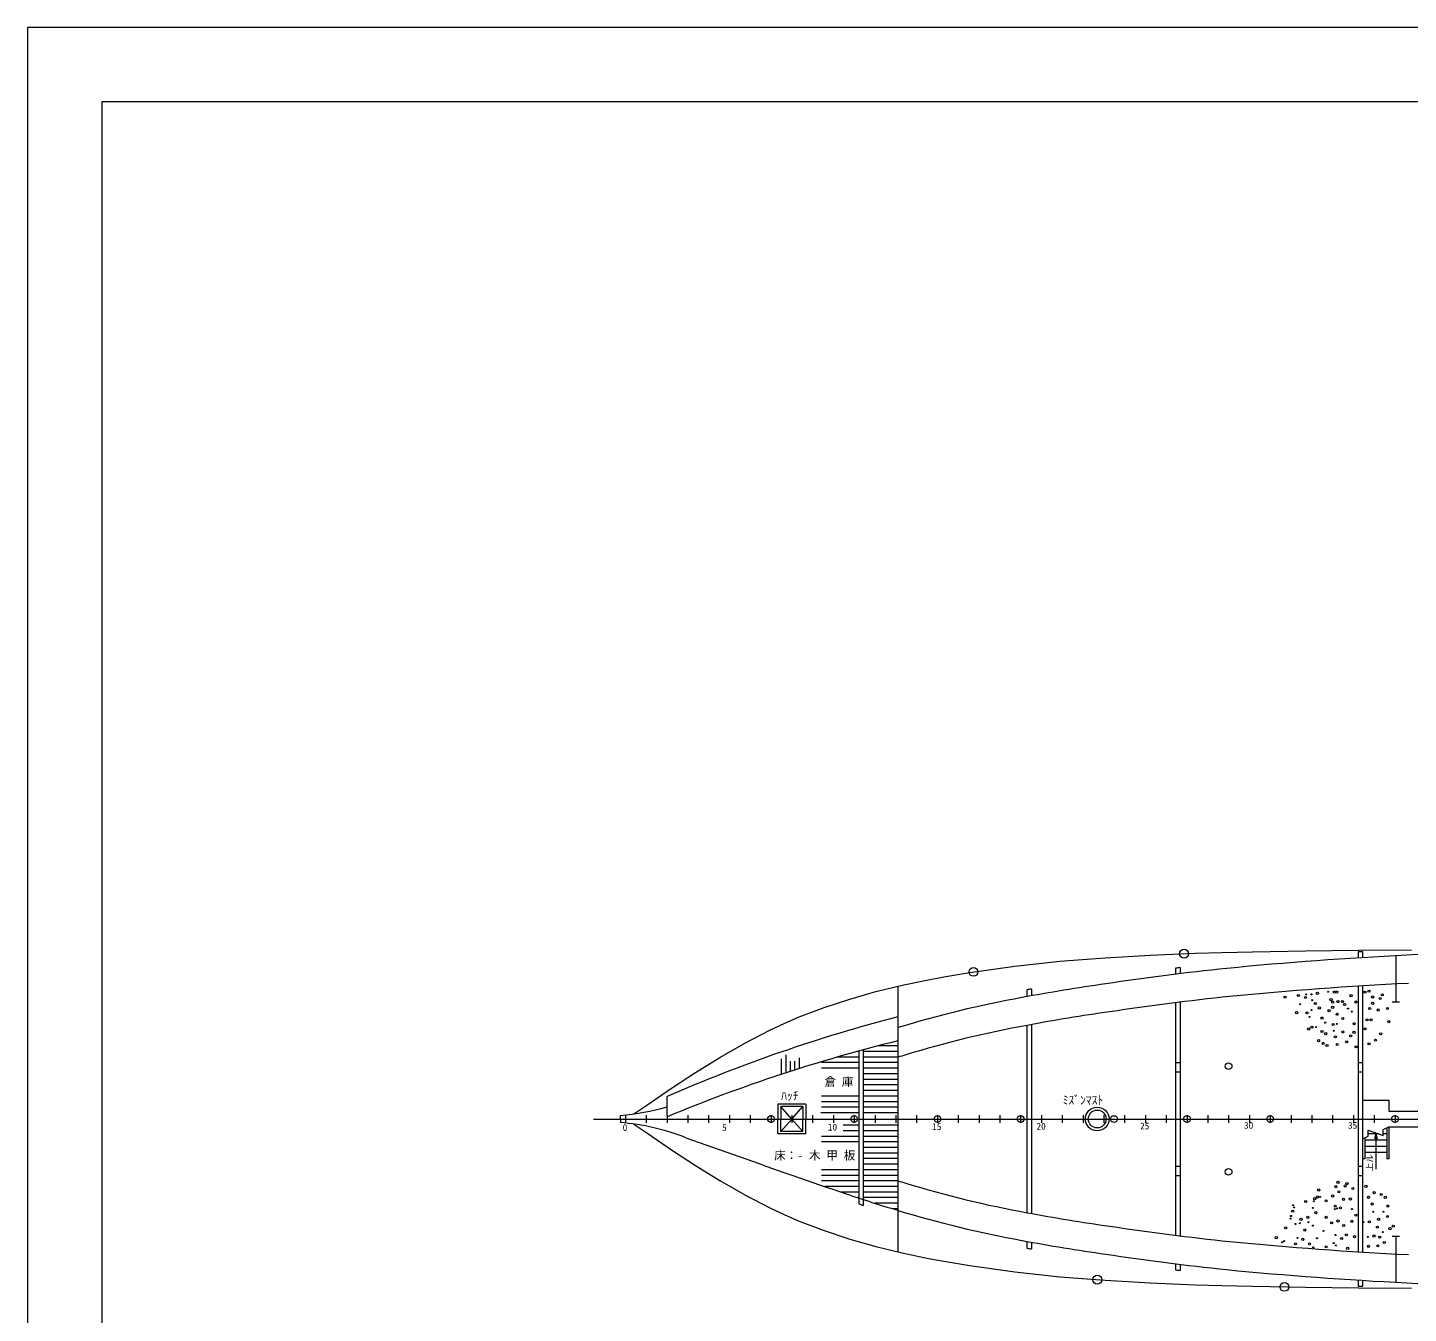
# Model space of a CAD drawing. Units: millimetres, scale not verified. Extents: x -51052 to 51048, y -29700 to 29700.
# Drawn here: x -51052 to -13875, y -4912 to 29700 of the extents above; entities that cross this region are included whole.
import ezdxf
from ezdxf.enums import TextEntityAlignment as Align

# ---------------------------------------------------------------- set-up
doc = ezdxf.new("R2010")
doc.units = ezdxf.units.MM
doc.header["$LTSCALE"] = 100
doc.linetypes.add('USER1', pattern=[50.8, 31.75, -6.35, 6.35, -6.35])
doc.linetypes.add('USER2', pattern=[9.525, 6.35, -3.175])
for name, color, linetype, lineweight in [('0-2_sunpou', 7, 'Continuous', 18), ('0-3_keijou', 7, 'Continuous', 18), ('0-4_frame', 7, 'Continuous', 18), ('0-6_center', 7, 'USER1', 18), ('0-7_hachi', 7, 'Continuous', 18)]:
    doc.layers.add(name, color=color, linetype=linetype, lineweight=lineweight)
doc.layers.add('0-5_text', color=7, linetype='Continuous')
doc.styles.add('ＭＳ ゴシック', font='')
doc.styles.get('ＭＳ ゴシック').set_extended_font_data('MS Gothic')

msp = doc.modelspace()

# ---------------------------------------------------------------- linework, layer by layer
at = {"layer": '0-2_sunpou'}
for p, q in [((-34955.1, 420.2), (-34955.1, 220.2)), ((-34395.1, 420.2), (-34395.1, 220.2)), ((-33835.1, 420.2), (-33835.1, 220.2)), ((-33275.1, 420.2), (-33275.1, 220.2)), ((-32715.1, 420.2), (-32715.1, 220.2)), ((-32155.1, 420.2), (-32155.1, 220.2)), ((-31595.1, 420.2), (-31595.1, 220.2)), ((-31035.1, 420.2), (-31035.1, 220.2)), ((-30475.1, 420.2), (-30475.1, 220.2)), ((-29915.1, 420.2), (-29915.1, 220.2)), ((-29355.1, 420.2), (-29355.1, 220.2)), ((-28795.1, 420.2), (-28795.1, 220.2)), ((-28235.1, 420.2), (-28235.1, 220.2)), ((-27675.1, 420.2), (-27675.1, 220.2)), ((-27115.1, 420.2), (-27115.1, 220.2)), ((-26555.1, 420.2), (-26555.1, 220.2)), ((-25995.1, 420.2), (-25995.1, 220.2)), ((-25435.1, 420.2), (-25435.1, 220.2)), ((-24875.1, 420.2), (-24875.1, 220.2)), ((-24315.1, 420.2), (-24315.1, 220.2)), ((-23755.1, 420.2), (-23755.1, 220.2)), ((-23195.1, 420.2), (-23195.1, 220.2)), ((-22635.1, 420.2), (-22635.1, 220.2)), ((-22075.1, 420.2), (-22075.1, 220.2)), ((-21515.1, 420.2), (-21515.1, 220.2)), ((-20955.1, 420.2), (-20955.1, 220.2)), ((-20395.1, 420.2), (-20395.1, 220.2)), ((-19835.1, 420.2), (-19835.1, 220.2)), ((-19275.1, 420.2), (-19275.1, 220.2)), ((-18715.1, 420.2), (-18715.1, 220.2)), ((-18155.1, 420.2), (-18155.1, 220.2)), ((-17595.1, 420.2), (-17595.1, 220.2)), ((-17035.1, 420.2), (-17035.1, 220.2)), ((-16475.1, 420.2), (-16475.1, 220.2)), ((-15915.1, 420.2), (-15915.1, 220.2)), ((-15355.1, 420.2), (-15355.1, 220.2)), ((-14795.1, 420.2), (-14795.1, 220.2)), ((-14235.1, 420.2), (-14235.1, 220.2)), ((-35819, 320.2), (33699.2, 320.2))]:
    msp.add_line(p, q, dxfattribs=at)
at = {"layer": '0-3_keijou'}
for p, q in [((-15229.5, 4817.9), (-15229.5, 4656.7)), ((-15109.5, 4825.1), (-15109.5, 4664.1)), ((-14213.1, 4715.1), (-14213.1, 3472.8)), ((-20142.4, 4381), (-20142.4, 4216.9)), ((-20022.4, 4395.6), (-20022.4, 4231.7)), ((-27624.1, 3892.7), (-27624.1, -3252.3)), ((-24145.1, 3798), (-24145.1, 3613.9)), ((-24025.1, 3819.3), (-24025.1, 3635.8)), ((-15229.5, 3895.2), (-15229.5, -3254.8)), ((-15109.5, 3902.6), (-15109.5, -3262.3)), ((-20142.4, 3451), (-20142.4, -2810.6)), ((-20022.4, 3465.9), (-20022.4, -2825.6)), ((-14313.1, 3472.8), (-14113.1, 3472.8)), ((-24145.1, 2841.1), (-24145.1, -2200.7)), ((-24025.1, 2863.3), (-24025.1, -2222.9)), ((-28674.9, 2150.3), (-28674.9, -1965.9)), ((-28554.9, 2182.9), (-28554.9, -2005)), ((-20142.4, 1840.2), (-20022.4, 1840.2)), ((-20142.4, 1590.2), (-20022.4, 1590.2)), ((-15229.5, 1840.2), (-15109.5, 1840.2)), ((-15229.5, 1590.2), (-15109.5, 1590.2)), ((-33835.1, 420.2), (-33835.1, 925.9)), ((-15109.5, 830.2), (-14399.5, 830.2)), ((-14399.5, 830.2), (-14399.5, 530.2)), ((-35092.1, 320.2), (-35092.1, 417.6)), ((-30100.1, 720.2), (-30850.1, 720.2)), ((-30850.1, 720.2), (-30850.1, 320.2)), ((-30175.1, 655.2), (-30775.1, 655.2)), ((-30775.1, 655.2), (-30775.1, 320.2)), ((-30175.1, 655.2), (-30175.1, 320.2)), ((-30100.1, 720.2), (-30100.1, 320.2)), ((-14399.5, 530.2), (-2784.7, 530.2)), ((-35092.1, 320.2), (-35092.1, 222.7)), ((-30850.1, -79.8), (-30850.1, 320.2)), ((-30775.1, -14.8), (-30775.1, 320.2)), ((-30175.1, -14.8), (-30175.1, 320.2)), ((-30100.1, -79.8), (-30100.1, 320.2)), ((-14954.5, 20.6), (-14554.5, -125.9)), ((-14954.5, -144.4), (-14954.5, 20.6)), ((-14554.5, 39.1), (-14399.5, 110.2)), ((-14554.5, -125.9), (-14554.5, 39.1)), ((-14459.5, 82.7), (-14459.5, -753.5)), ((-14399.5, 110.2), (-2784.7, 110.2)), ((-14399.5, 110.2), (-14399.5, -753.5)), ((-33325.9, -182.8), (-31892.7, -689.7)), ((-30100.1, -79.8), (-30850.1, -79.8)), ((-30175.1, -14.8), (-30775.1, -14.8)), ((-15109.5, -215.5), (-14954.5, -144.4)), ((-14459.5, -249.5), (-15049.5, -249.5)), ((-14675.8, -81.5), (-14954.5, -81.5)), ((-14754.5, -81.5), (-14790.8, -216.6)), ((-14754.5, -81.5), (-14718.3, -216.6)), ((-14754.5, -81.5), (-14754.5, -1033.5)), ((-14459.5, -81.5), (-14554.5, -81.5)), ((-14459.5, -417.5), (-15049.5, -417.5)), ((-14459.5, -585.5), (-15049.5, -585.5)), ((-20142.4, -949.8), (-20022.4, -949.8)), ((-15229.5, -949.8), (-15109.5, -949.8)), ((-14399.5, -753.5), (-14459.5, -753.5)), ((-20142.4, -1199.8), (-20022.4, -1199.8)), ((-15229.5, -1199.8), (-15109.5, -1199.8)), ((-24145.1, -2973.6), (-24145.1, -3157.6)), ((-14313.1, -2832.4), (-14113.1, -2832.4)), ((-14213.1, -2832.4), (-14213.1, -4074.7)), ((-24025.1, -2995.4), (-24025.1, -3179)), ((-20142.4, -3576.5), (-20142.4, -3740.7)), ((-20022.4, -3591.3), (-20022.4, -3755.3)), ((-15229.5, -4016.3), (-15229.5, -4177.5)), ((-15109.5, -4023.7), (-15109.5, -4184.8))]:
    msp.add_line(p, q, dxfattribs=at)
for points in [[(-34727, 456.9), (-34355.6, 711.4), (-33713.5, 1146.3), (-33066.4, 1570.8), (-32411.1, 1978.1), (-31744.4, 2361.7), (-31063.2, 2714.9), (-30660.1, 2903.3), (-30275.9, 3067.9), (-29601.4, 3325), (-28913.6, 3550.8), (-28215.1, 3748.5), (-27508.6, 3920.9), (-26796.5, 4071.1), (-26381.9, 4149.3), (-25681.8, 4267.8), (-24471.6, 4436.7), (-23258.2, 4566.1), (-22042.3, 4662.4), (-20824.5, 4731.8), (-19605.6, 4780.9), (-18898.4, 4802.4), (-18071.3, 4823), (-16645.3, 4848.6), (-15219.3, 4863.5), (-13793.2, 4870.2)], [(-34727, 183.4), (-34355.6, -71), (-33713.5, -506), (-33066.4, -930.4), (-32411.1, -1337.8), (-31744.4, -1721.4), (-31063.2, -2074.6), (-30660.1, -2262.9), (-30275.9, -2427.5), (-29601.4, -2684.6), (-28913.6, -2910.5), (-28215.1, -3108.1), (-27508.6, -3280.5), (-26796.5, -3430.8), (-26381.9, -3508.9), (-25681.8, -3627.5), (-24471.6, -3796.3), (-23258.2, -3925.7), (-22042.3, -4022), (-20824.5, -4091.5), (-19605.6, -4140.5), (-18898.4, -4162.1), (-18071.3, -4182.7), (-16645.3, -4208.2), (-15219.3, -4223.2), (-13793.2, -4229.8)], [(-15049.5, -187.9), (-15049.5, -753.5), (-15109.5, -753.5)]]:
    msp.add_lwpolyline(points, dxfattribs=at)
for centre, radius in [((-19914, 4768.4), 120), ((-25584.5, 4281.4), 120), ((-18715.1, 1742.3), 90), ((-31035.1, 320.2), 90), ((-28795.1, 320.2), 90), ((-26555.1, 320.2), 90), ((-24315.1, 320.2), 90), ((-22252.5, 320.2), 320), ((-22252.5, 320.2), 240), ((-21801.1, 320.2), 90), ((-19835.1, 320.2), 90), ((-17595.1, 320.2), 90), ((-14235.1, 320.2), 90), ((-18715.1, -1102), 90), ((-22249.7, -4005.6), 120), ((-17211.9, -4198.1), 120)]:
    msp.add_circle(centre, radius, dxfattribs=at)
for centre, radius, start, end in [((-9432.3, -67849.2), 72717.8, 89.80447, 93.53605), ((-8853.8, -97420.8), 102276.4, 92.83775, 95.5623), ((-9031.9, -97420.8), 102426.4, 93.40174, 93.46899), ((-11411.2, -66108.2), 70865, 95.95821, 98.61376), ((-11516.8, -66108.2), 71015, 96.87897, 96.9765), ((-14758.6, -47597.2), 52064.2, 98.02256, 100.53539), ((-14932.9, -47597.2), 52214.2, 100.0281, 100.16184), ((-8853.8, -97420.8), 101516.4, 92.83514, 95.56082), ((-18850.5, -26157.8), 30238.3, 100.34062, 106.86702), ((-11411.2, -66108.2), 70105, 95.96035, 98.61697), ((-17087.9, -37508.9), 41924.9, 104.55509, 113.5442), ((-14758.6, -47597.2), 51304.2, 98.01818, 100.53734), ((-19097, -24995), 28290.2, 100.27035, 107.0796), ((-17449.7, -38911.3), 42568.2, 103.82839, 112.63887), ((-18610, -28025.7), 31333.1, 106.30317, 106.7195), ((-35564.5, 6524.5), 6125.1, 274.42285, 286.39969), ((-35564.5, -5884.2), 6125.1, 68.56303, 85.57715), ((34017.8, 183634.1), 195753.5, 250.32398, 251.2181), ((-18610, 28666.1), 31333.1, 253.2805, 253.69683), ((-19097, 25635.4), 28290.2, 252.9204, 259.72965), ((-18610, 28666.1), 32093.1, 251.09472, 253.68764), ((-18610, 28666.1), 32243.1, 251.81082, 252.03513), ((-18850.5, 26798.1), 30238.3, 253.13298, 259.65938), ((-14758.6, 48237.5), 51304.2, 259.46266, 261.98182), ((-11411.2, 66748.5), 70105, 261.38303, 264.03965), ((-14758.6, 48237.5), 52064.2, 259.46461, 261.97744), ((-14932.9, 48237.5), 52214.2, 259.83816, 259.9719), ((-11411.2, 66748.5), 70865, 261.38624, 264.04179), ((-8853.8, 98061.1), 101516.4, 264.43918, 267.16486), ((-11516.8, 66748.5), 71015, 263.0235, 263.12103), ((-8853.8, 98061.1), 102276.4, 264.4377, 267.16225), ((-9031.9, 98061.1), 102426.4, 266.53101, 266.59826), ((-9432.3, 68489.5), 72717.8, 266.46395, 270.19553)]:
    msp.add_arc(centre, radius, start, end, dxfattribs=at)
at = {"layer": '0-4_frame'}
for points in [[(-51051.5, -29700.1), (51048.5, -29700.1), (51048.5, 29699.9), (-51051.5, 29699.9)], [(-49051.5, -27700.1), (49048.5, -27700.1), (49048.5, 27699.9), (-49051.5, 27699.9)]]:
    msp.add_lwpolyline(points, close=True, dxfattribs=at)
at = {"layer": '0-6_center', "linetype": 'USER2'}
for q in [(-30775.1, 655.2), (-30175.1, 655.2), (-30775.1, -14.8), (-30175.1, -14.8)]:
    msp.add_line((-30475.1, 320.2), q, dxfattribs=at)
at = {"layer": '0-7_hachi'}
for p, q in [((-27624.1, 2287.1), (-28161.8, 2287.1)), ((-30751.9, 1525.2), (-30751.9, 1937.5)), ((-30631.9, 1564.5), (-30631.9, 2050.6)), ((-30511.9, 1603.3), (-30511.9, 1874.6)), ((-30391.9, 1641.8), (-30391.9, 1874.6)), ((-30271.9, 1679.9), (-30271.9, 1968.9)), ((-28674.9, 1987.1), (-29255.6, 1987.1)), ((-28674.9, 2137.1), (-28723, 2137.1)), ((-27624.1, 2137.1), (-28554.9, 2137.1)), ((-27624.1, 1987.1), (-28554.9, 1987.1)), ((-28674.9, 1837.1), (-29677.1, 1837.1)), ((-28674.9, 1687.1), (-29677.1, 1687.1)), ((-27624.1, 1837.1), (-28554.9, 1837.1)), ((-27624.1, 1687.1), (-28554.9, 1687.1)), ((-27624.1, 1537.1), (-28554.9, 1537.1)), ((-27624.1, 1387.1), (-28554.9, 1387.1)), ((-27624.1, 1237.1), (-28554.9, 1237.1)), ((-28674.9, 937.1), (-29677.1, 937.1)), ((-28674.9, 787.1), (-29677.1, 787.1)), ((-27624.1, 937.1), (-28554.9, 937.1)), ((-27624.1, 787.1), (-28554.9, 787.1)), ((-27624.1, 1087.1), (-28553.7, 1087.1)), ((-28674.9, 487.1), (-29691.8, 487.1)), ((-28674.9, 637.1), (-29677.1, 637.1)), ((-27624.1, 637.1), (-28554.9, 637.1)), ((-27624.1, 487.1), (-28554.9, 487.1)), ((-28674.9, 153.3), (-29090.9, 153.3)), ((-28674.9, 3.3), (-29090.9, 3.3)), ((-27624.1, 153.3), (-28554.9, 153.3)), ((-27624.1, 3.3), (-28554.9, 3.3)), ((-28674.9, -146.7), (-29677.1, -146.7)), ((-28674.9, -296.7), (-29677.1, -296.7)), ((-27624.1, -146.7), (-28554.9, -146.7)), ((-27624.1, -296.7), (-28554.9, -296.7)), ((-27624.1, -596.7), (-28554.9, -596.7)), ((-27624.1, -446.7), (-28553.7, -446.7)), ((-28674.9, -1046.7), (-29677.1, -1046.7)), ((-27624.1, -746.7), (-28554.9, -746.7)), ((-27624.1, -896.7), (-28554.9, -896.7)), ((-27624.1, -1046.7), (-28554.9, -1046.7)), ((-28674.9, -1196.7), (-29677.1, -1196.7)), ((-28674.9, -1346.7), (-29677.1, -1346.7)), ((-27624.1, -1196.7), (-28554.9, -1196.7)), ((-27624.1, -1346.7), (-28554.9, -1346.7)), ((-28674.9, -1496.7), (-29590.6, -1496.7)), ((-28674.9, -1646.7), (-29152.3, -1646.7)), ((-28674.9, -1796.7), (-28708.7, -1796.7)), ((-27624.1, -1496.7), (-28554.9, -1496.7)), ((-27624.1, -1646.7), (-28554.9, -1646.7)), ((-27624.1, -1796.7), (-28554.9, -1796.7)), ((-27624.1, -1946.7), (-28244.4, -1946.7)), ((-27624.1, -2096.7), (-27754.2, -2096.7))]:
    msp.add_line(p, q, dxfattribs=at)
for centre, radius in [((-16324.2, 3702.9), 28.8), ((-16037.3, 3745.2), 13.6), ((-15872.8, 3737.2), 28.8), ((-15806.8, 3737.2), 28.8), ((-15042.6, 3733.7), 28.8), ((-14936, 3763.4), 28.8), ((-17195.9, 3599), 28.8), ((-16835.7, 3645.9), 28.8), ((-16788.8, 3411.1), 13.6), ((-16643.6, 3589.3), 28.8), ((-16628.4, 3673.9), 13.6), ((-16487.3, 3676.1), 13.6), ((-16467.5, 3519.5), 13.6), ((-16382.3, 3428.2), 28.8), ((-15959.9, 3531.2), 28.8), ((-15915.1, 3327.8), 28.8), ((-15912.4, 3465.1), 28.8), ((-15772.5, 3481), 28.8), ((-15648.5, 3481), 28.8), ((-15593, 3404.4), 28.8), ((-15418.8, 3641.8), 28.8), ((-15288.5, 3469.9), 28.8), ((-14835.2, 3606.3), 28.8), ((-14835.2, 3434.3), 28.8), ((-14633.6, 3565.4), 28.8), ((-14575.8, 3662.4), 28.8), ((-16882.7, 3184.1), 28.8), ((-16604, 3179.9), 28.8), ((-16538, 3067.4), 13.6), ((-16487.3, 3252.7), 13.6), ((-16274.1, 3309.3), 28.8), ((-16200.2, 3037.2), 28.8), ((-16010.1, 3235.3), 28.8), ((-15793.6, 3140.3), 28.8), ((-15641.9, 3024.1), 28.8), ((-15501, 3292.4), 13.6), ((-15394.7, 3214), 13.6), ((-14989.3, 2989.7), 28.8), ((-14918.2, 3295), 28.8), ((-14879.7, 2989.7), 28.8), ((-14690.1, 3253.5), 28.8), ((-14435.9, 3294.4), 28.8), ((-16559.2, 2741.4), 28.8), ((-16472, 2791.6), 28.8), ((-16357.3, 2793.9), 13.6), ((-16200.2, 2675.4), 28.8), ((-16099.9, 2617.3), 28.8), ((-16114.2, 2914.1), 13.6), ((-15899.2, 2862.9), 28.8), ((-15885.4, 2697.6), 13.6), ((-15802.7, 2879.7), 13.6), ((-15640.5, 2664.8), 28.8), ((-15340.4, 2654.1), 28.8), ((-15333.5, 2884.9), 28.8), ((-15043.8, 2749.4), 28.8), ((-14620.1, 2612), 28.8), ((-14400.1, 2942.1), 28.8), ((-16292.8, 2429.4), 28.8), ((-16168.3, 2355.3), 28.8), ((-16064.7, 2299), 28.8), ((-15841.2, 2532.8), 28.8), ((-15791, 2324.1), 28.8), ((-15534.6, 2398.1), 28.8), ((-15429.5, 2561.2), 28.8), ((-15283.2, 2262.4), 28.8), ((-14933.7, 2343), 28.8), ((-14760.5, 2444.7), 28.8), ((-15826.9, -1501.6), 28.8), ((-15770.2, -1382.8), 28.8), ((-15575.2, -1482.7), 28.8), ((-15529.3, -1417.9), 28.8), ((-15018, -1493.5), 28.8), ((-16396, -1824.2), 28.8), ((-16321, -1778.6), 28.8), ((-16290.1, -1589.5), 28.8), ((-16252.2, -1776.9), 13.6), ((-16087.6, -1884.2), 28.8), ((-15912.7, -1752.9), 28.8), ((-15748.6, -1639.4), 28.8), ((-15621.1, -1842.1), 28.8), ((-15437.5, -1834), 28.8), ((-15370, -1550.3), 28.8), ((-14949.1, -1788.5), 28.8), ((-14798.1, -1661.5), 28.8), ((-14608, -1713.1), 28.8), ((-14496.5, -1789.8), 28.8), ((-16990.2, -2161), 28.8), ((-16974.4, -1999.3), 13.6), ((-16948.2, -2058.1), 13.6), ((-16638.6, -1899.3), 28.8), ((-16448.6, -2074.5), 13.6), ((-16419.4, -1894.4), 13.6), ((-16365.3, -2200.2), 28.8), ((-15845.2, -2025.8), 28.8), ((-15854.2, -2106), 13.6), ((-15791.2, -2088.8), 13.6), ((-15702.1, -2069), 28.8), ((-15393.3, -2103.1), 13.6), ((-14851.3, -1968.8), 28.8), ((-14825.9, -2176.5), 13.6), ((-14544.8, -2176.5), 13.6), ((-14426.8, -2023.4), 28.8), ((-17180.2, -2608.9), 28.8), ((-17052.1, -2361.7), 13.6), ((-17035.6, -2290.1), 13.6), ((-16915.6, -2505.8), 13.6), ((-16794.8, -2486.2), 13.6), ((-16767.7, -2378.9), 28.8), ((-16580.3, -2328.2), 28.8), ((-16563.2, -2457.2), 13.6), ((-16444, -2550.6), 13.6), ((-16089.7, -2328.2), 28.8), ((-15942.7, -2472.6), 28.8), ((-15768.5, -2423.5), 28.8), ((-15616.1, -2546.1), 28.8), ((-15398.3, -2435.4), 28.8), ((-15288.1, -2268.9), 28.8), ((-15084.1, -2455), 13.6), ((-14925, -2448.4), 28.8), ((-14708.8, -2592.1), 28.8), ((-14676.2, -2380.9), 28.8), ((-14437.3, -2302.4), 28.8), ((-14280.8, -2564.5), 28.8), ((-17430.7, -2875.1), 28.8), ((-17217.5, -2968.2), 13.6), ((-16858.9, -2881.9), 13.6), ((-16716.4, -2919.3), 28.8), ((-16662, -2665.9), 28.8), ((-16335.1, -2887.8), 13.6), ((-16158.8, -2690.7), 13.6), ((-15834.7, -2802.2), 13.6), ((-15670.6, -2896.1), 28.8), ((-15547.4, -2798.8), 28.8), ((-15324.8, -2846.3), 28.8), ((-14968.8, -2852.5), 13.6), ((-14799.8, -2830.8), 28.8), ((-14648.8, -2861.7), 28.8), ((-14560.4, -2723.1), 13.6), ((-14370.7, -2632.7), 28.8), ((-17272.7, -2995.7), 13.6), ((-16913.4, -3040), 28.8), ((-16536.8, -3039.1), 28.8), ((-16436.2, -3134.3), 13.6), ((-16089.7, -3120.8), 28.8), ((-15886.5, -3020.2), 13.6), ((-15826.9, -3082.4), 13.6), ((-15508.5, -3159.9), 28.8), ((-14950.8, -3108.9), 28.8), ((-14696.8, -3095.2), 28.8), ((-14523.5, -3004.2), 28.8)]:
    msp.add_circle(centre, radius, dxfattribs=at)

# ---------------------------------------------------------------- texts
at = {"layer": '0-2_sunpou', "style": 'ＭＳ ゴシック'}
for s, p in [('0', (-35030.5, -56.2)), ('5', (-32352.8, -56.2)), ('10', (-29505.1, -44.5)), ('15', (-26696.3, -30.5)), ('20', (-23887.4, -22.1)), ('25', (-21098.7, -15.5)), ('30', (-18300.6, 3.7)), ('35', (-15500.6, 3.7))]:
    msp.add_text(s, height=183.3, dxfattribs=at).set_placement(p, align=Align.BOTTOM_LEFT)
at = {"layer": '0-5_text', "style": 'ＭＳ ゴシック'}
for s, p in [('倉 庫', (-29597.1, 1142.6)), ('ﾊｯﾁ', (-30763.6, 761.6)), ('ﾐｽﾞﾝﾏｽﾄ', (-23183.6, 643.5)), ('床：- 木 甲 板', (-30951.6, -842.4))]:
    msp.add_text(s, height=229.1, dxfattribs=at).set_placement(p, align=Align.BOTTOM_LEFT)
msp.add_text('上ル', height=165, rotation=90, dxfattribs=at).set_placement((-14782.6, -1088), align=Align.BOTTOM_LEFT)

doc.saveas('drawing.dxf')
